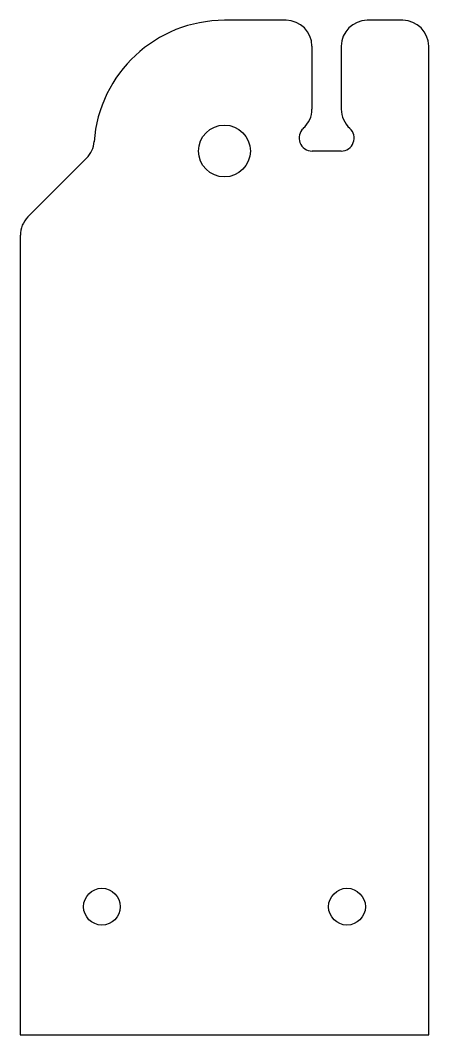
# Model space of a CAD drawing. Header units: millimetres. Extents: x -26 to 24, y -59 to 65.
import ezdxf

# ---------------------------------------------------------------- set-up
doc = ezdxf.new("R2010")
doc.units = ezdxf.units.MM

msp = doc.modelspace()

# ---------------------------------------------------------------- linework, layer by layer
for p, q in [((6.92, 64.94), (-0.62, 64.94)), ((21.21, 64.94), (16.85, 64.94)), ((10.1, 54.08), (10.1, 61.77)), ((13.67, 61.77), (13.67, 54.08)), ((24.38, -59.23), (24.38, 61.77)), ((13.67, 48.94), (10.1, 48.94)), ((-17.5, 48.06), (-24.69, 40.87)), ((-25.62, 38.63), (-25.62, -59.23)), ((-25.62, -59.23), (24.38, -59.23))]:
    msp.add_line(p, q)
for centre, radius in [((-0.62, 48.94), 3.17), ((-15.62, -43.56), 2.25), ((14.38, -43.56), 2.25)]:
    msp.add_circle(centre, radius)
for centre, radius, start, end in [((-0.62, 48.94), 16, 90, 175.9218), ((6.92, 61.77), 3.17, -360, -270), ((16.85, 61.77), 3.17, -270, -180), ((21.21, 61.77), 3.17, -360, -270), ((6.92, 54.08), 3.17, -48.1897, 0), ((16.85, 54.08), 3.17, -180, -131.8103), ((10.1, 50.53), 1.59, 131.8103, 270), ((13.67, 50.53), 1.59, -90, 48.1897), ((-19.74, 50.31), 3.17, 315, 355.9218), ((-22.44, 38.63), 3.17, -225, -180)]:
    msp.add_arc(centre, radius, start, end)

doc.saveas('drawing.dxf')
